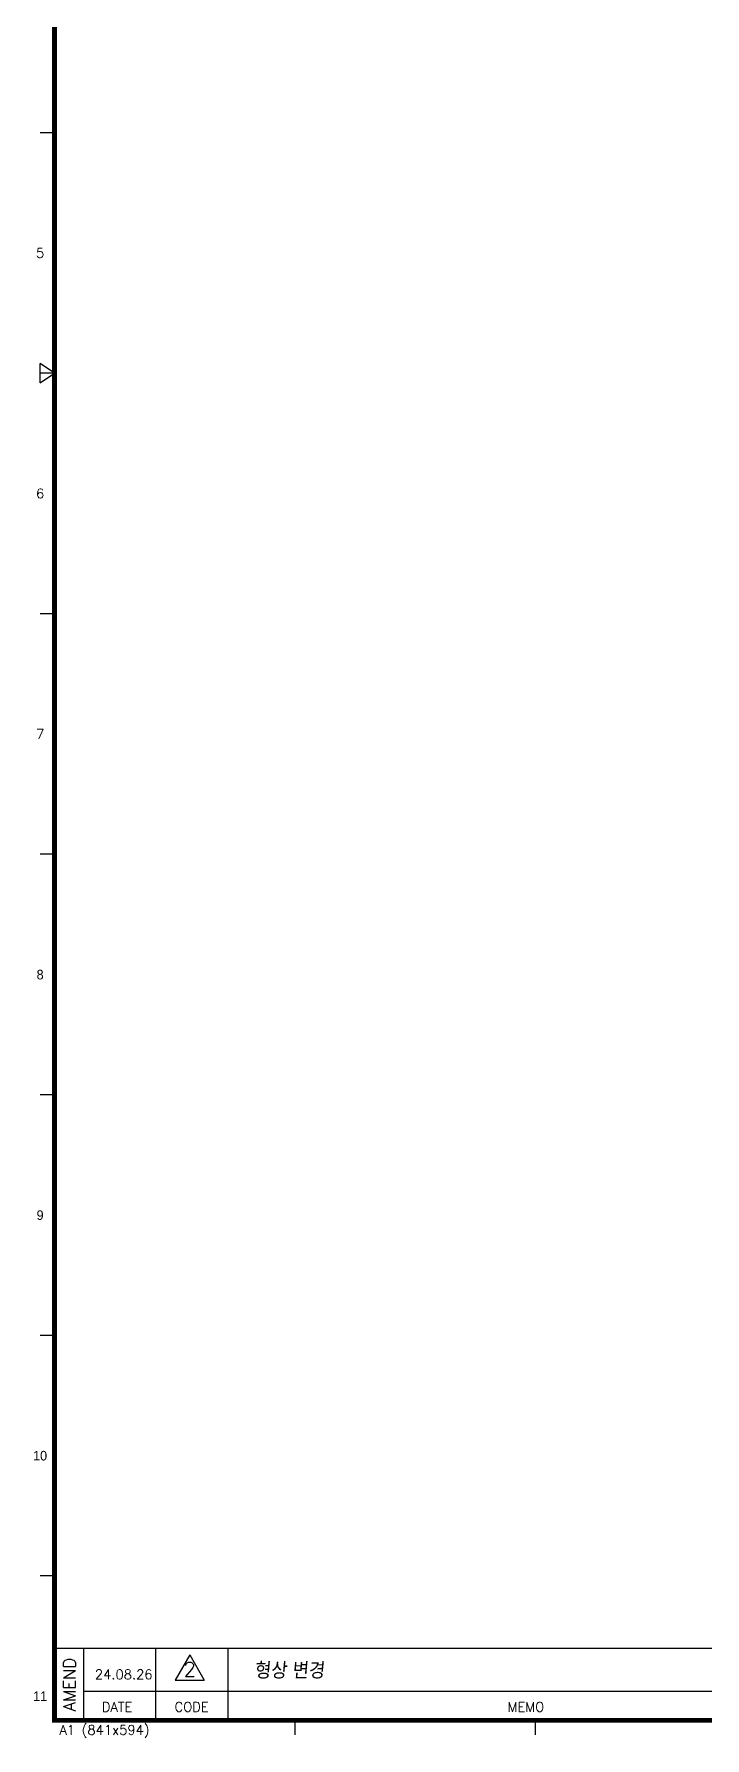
# Model space of a CAD drawing. Extents: x -425 to 6552, y -3049 to 3105.
# Drawn here: x 3166 to 3305.5, y -2558.9 to -2204.8 of the extents above; entities that cross this region are included whole.
import ezdxf
from ezdxf.enums import TextEntityAlignment as Align

# ---------------------------------------------------------------- set-up
doc = ezdxf.new("R2010")
doc.units = 0
doc.layers.get('0').update_dxf_attribs({"linetype": 'CONTINUOUS'})
doc.styles.add('HANGUL1', font='arial.ttf', dxfattribs={"width": 0.8, "oblique": 5, "height": 2.5})
doc.styles.add('SIM', font='simplex')
doc.styles.get("Standard").update_dxf_attribs({"font": 'gulim.ttc', "width": 0.8, "height": 2})

msp = doc.modelspace()

# ---------------------------------------------------------------- linework, layer by layer
for p, q in [((3170.24, -2225.26), (3167.24, -2225.26)), ((3167.24, -2277.26), (3167.24, -2273.26)), ((3170.24, -2275.26), (3167.24, -2273.26)), ((3167.24, -2277.26), (3170.24, -2275.26)), ((3170.24, -2275.26), (3167.24, -2275.26)), ((3170.24, -2325.26), (3167.24, -2325.26)), ((3170.24, -2375.26), (3167.24, -2375.26)), ((3170.24, -2425.26), (3167.24, -2425.26)), ((3170.24, -2475.26), (3167.24, -2475.26)), ((3170.24, -2525.26), (3167.24, -2525.26)), ((3170.24, -2540.26), (3345.24, -2540.26)), ((3176.24, -2540.26), (3176.24, -2555.26)), ((3191.24, -2540.26), (3191.24, -2555.26)), ((3198.34, -2541.66), (3195.34, -2546.91)), ((3198.34, -2541.66), (3201.34, -2546.91)), ((3206.24, -2540.26), (3206.24, -2555.26)), ((3345.24, -2549.26), (3176.24, -2549.26)), ((3195.34, -2546.91), (3201.34, -2546.91)), ((3220.24, -2558.26), (3220.24, -2555.26)), ((3270.24, -2558.26), (3270.24, -2555.26))]:
    msp.add_line(p, q)
at = {"const_width": 1}
msp.add_lwpolyline([(3970.24, -2005.26), (3170.24, -2005.26), (3170.24, -2555.26), (3970.24, -2555.26)], close=True, dxfattribs=at)

# ---------------------------------------------------------------- texts
at = {"style": 'SIM'}
for s, height, p in [('5', 2, (3167.24, -2250.26)), ('6', 2, (3167.24, -2300.26)), ('7', 2, (3167.24, -2350.26)), ('24.08.26', 2, (3184.62, -2545.72)), ('2', 3, (3198.34, -2544.66)), ('DATE', 2, (3183.24, -2552.48)), ('CODE', 2, (3198.74, -2552.48)), ('MEMO', 2, (3268.24, -2552.48))]:
    msp.add_text(s, height=height, dxfattribs=at).set_placement(p, align=Align.MIDDLE)
for s, p in [('8', (3167.24, -2400.26)), ('9', (3167.24, -2450.26)), ('10', (3167.24, -2500.26)), ('11', (3167.24, -2550.26))]:
    msp.add_text(s, height=2).set_placement(p, align=Align.MIDDLE)
msp.add_text('AMEND', height=2.5, rotation=90, dxfattribs=at).set_placement((3174.6, -2547.81), align=Align.CENTER)
at = {"style": 'HANGUL1', "oblique": 5, "width": 0.9}
msp.add_text('형상 변경', height=3, dxfattribs=at).set_placement((3211.8, -2546.3))
at = {"style": 'SIM'}
msp.add_text('A1 (841x594)', height=2, dxfattribs=at).set_placement((3171.24, -2558.26))

doc.saveas('drawing.dxf')
